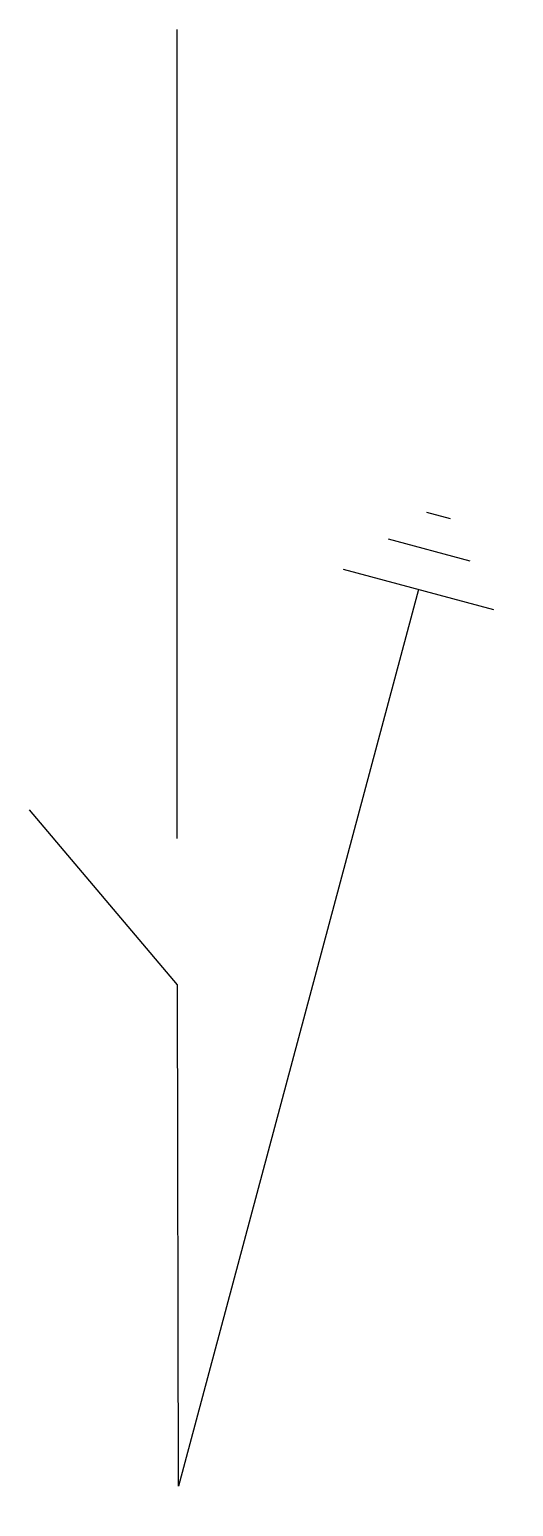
# Model space of a CAD drawing. Header units: millimetres. Extents: x -2.8 to 6.3, y -0.4 to 27.6.
import ezdxf

# ---------------------------------------------------------------- set-up
doc = ezdxf.new("R2010")
doc.units = ezdxf.units.MM
doc.layers.add('A_EUIPAMENTOS', color=2, linetype='Continuous')

# ---------------------------------------------------------------- blocks, each defined once
blk = doc.blocks.new('I$C7A5C9564')
blk.add_line((0, 0), (9.493, 0.018))
at = {"lineweight": -3}
blk.add_line((12.258, 0.021), (27.568, 0.021), dxfattribs=at)
blk = doc.blocks.new('ATERR')
at = {"lineweight": -3}
for p, q in [((-0.235, 19.024), (0.235, 19.024)), ((-0.8, 18.347), (0.8, 18.347)), ((-1.474, 17.571), (1.474, 17.571)), ((0, 17.571), (0, 0))]:
    blk.add_line(p, q, dxfattribs=at)

msp = doc.modelspace()

# ---------------------------------------------------------------- linework, layer by layer
at = {"layer": 'A_EUIPAMENTOS'}
msp.add_line((-0.018, 9.493), (-2.82, 12.802), dxfattribs=at)

# ---------------------------------------------------------------- block references
at = {"layer": 'A_EUIPAMENTOS', "lineweight": -3, "rotation": 90.00000000000001}
msp.add_blockref('I$C7A5C9564', (0, 0), dxfattribs=at)
at = {"layer": 'A_EUIPAMENTOS', "rotation": 344.9999999999994}
msp.add_blockref('ATERR', (0, 0), dxfattribs=at)

doc.saveas('drawing.dxf')
